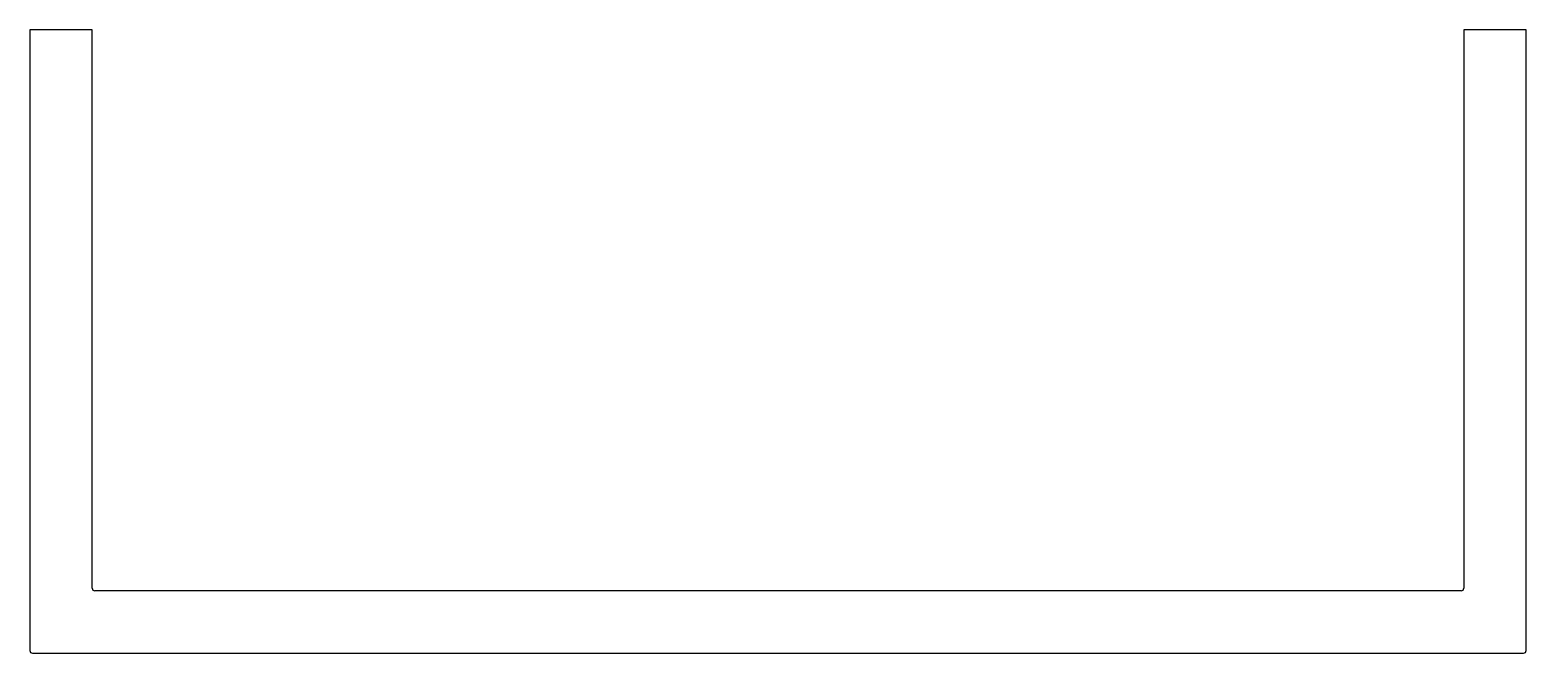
# Model space of a CAD drawing. Extents: x -76 to 76, y 19 to 82.
import ezdxf

# ---------------------------------------------------------------- set-up
doc = ezdxf.new("R2010")
doc.units = 0
doc.layers.get('0').update_dxf_attribs({"linetype": 'CONTINUOUS'})

msp = doc.modelspace()

# ---------------------------------------------------------------- linework, layer by layer
for p, q in [((-69.85, 82.24), (-76.2, 82.24)), ((-76.2, 82.24), (-76.2, 18.99)), ((-69.85, 25.34), (-69.85, 82.24)), ((76.2, 82.24), (69.85, 82.24)), ((69.85, 82.24), (69.85, 25.34)), ((76.2, 18.99), (76.2, 82.24)), ((69.6, 25.09), (-69.6, 25.09)), ((-75.95, 18.74), (75.95, 18.74))]:
    msp.add_line(p, q)
for centre, start, end in [((-69.6, 25.34), 180, 270), ((69.6, 25.34), 270, 0), ((-75.95, 18.99), 180, 270), ((75.95, 18.99), 270, 0)]:
    msp.add_arc(centre, 0.25, start, end)

doc.saveas('drawing.dxf')
